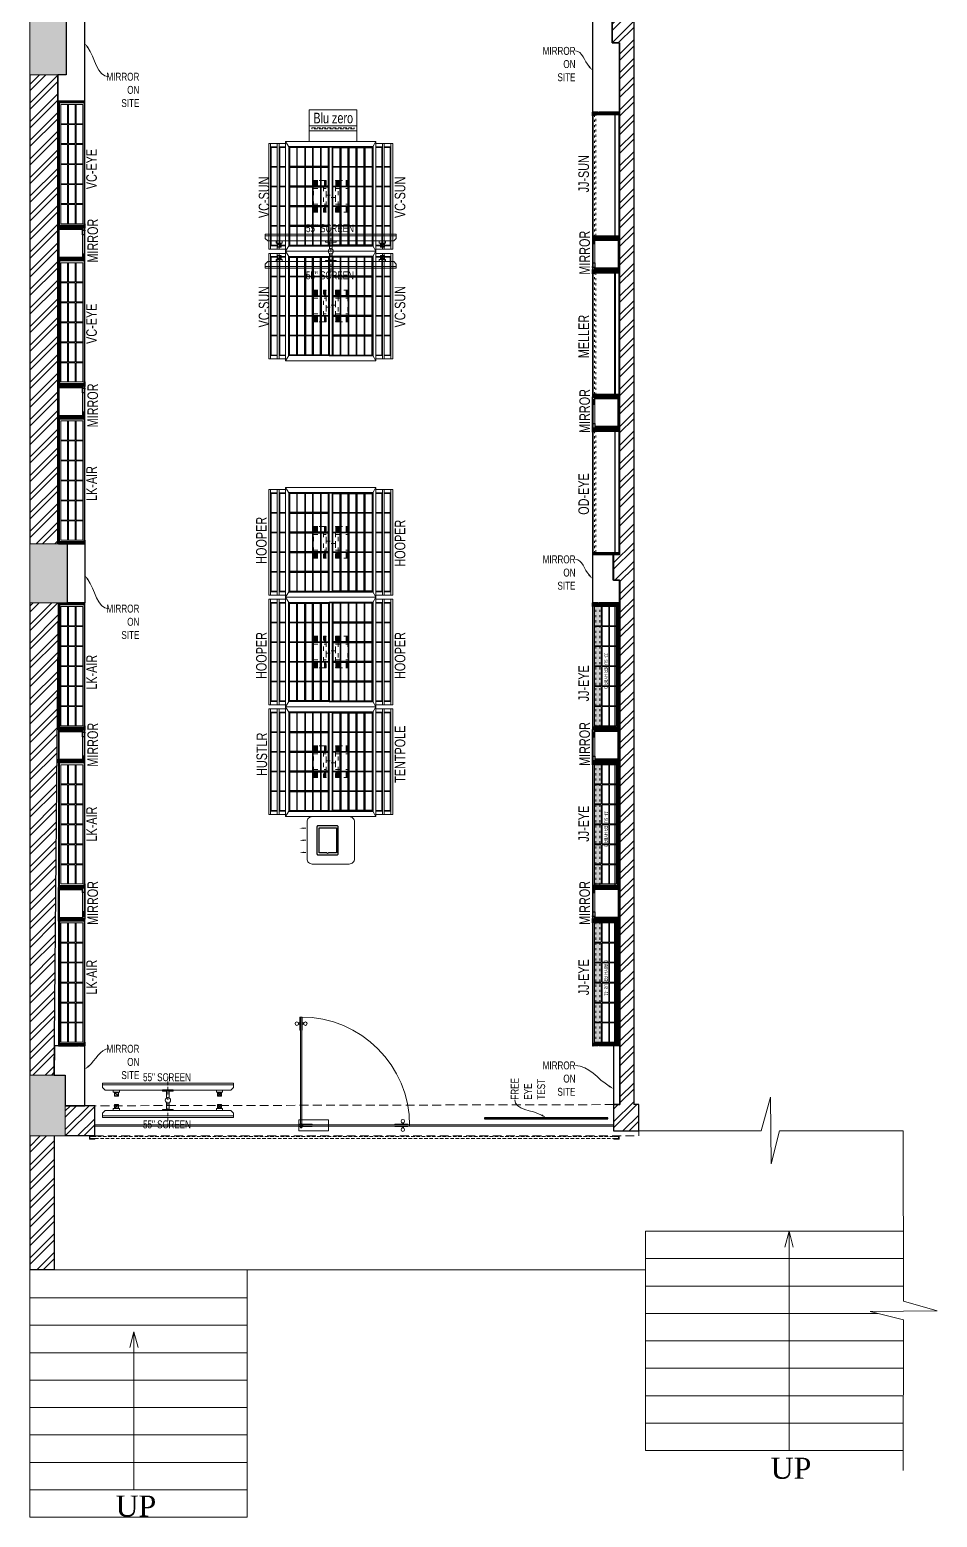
# Model space of a CAD drawing. Header units: feet. Extents: x 2845063 to 2853661, y -5473857 to -5445633.
# Drawn here: x 2845063 to 2853661, y -5473857 to -5459754 of the extents above; entities that cross this region are included whole.
import ezdxf
from ezdxf import colors
from ezdxf.entities.mleader import LeaderData, LeaderLine
from ezdxf.math import Vec2, Vec3

# ---------------------------------------------------------------- set-up
doc = ezdxf.new("R2010")
doc.units = ezdxf.units.FT
doc.header["$LTSCALE"] = 33
doc.header["$MEASUREMENT"] = 0
for name, pattern in [('ACAD_ISO03W100', [30, 12, -18]), ('D10_DASHED', [0.75, 0.5, -0.25]), ('DASHDOT2', [0.5, 0.25, -0.125, 0, -0.125]), ('HIDDEN', [9.525, 6.35, -3.175]), ('HIDDENX2', [0.75, 0.5, -0.25])]:
    doc.linetypes.add(name, pattern=pattern)
for name, color, linetype, lineweight in [('A-COL', 243, 'Continuous', 9), ('A-Glazing', 4, 'Continuous', 20), ('A-shutter', 8, 'Continuous', 18), ('A-STAIR', 6, 'Continuous', 5), ('beam', 90, 'Continuous', 9), ('column hatch', 5, 'Continuous', 0), ('Glazing', 141, 'Continuous', 15), ('LENS-DIM', 252, 'Continuous', 5), ('LENS-FURNITURE', 13, 'Continuous', 9), ('LENS-PARTITION', 21, 'Continuous', 25), ('LENS-TEXT', 31, 'Continuous', 5), ('LENS_TEXT', 31, 'Continuous', 5), ('LK-EQPMT', 3, 'Continuous', 18), ('LK-FF&E FLOOR', 1, 'Continuous', 9), ('LK-FF&E WALL', 1, 'Continuous', 9), ('LK-IT', 3, 'Continuous', 18), ('LN-ELEVATION-1', 81, 'Continuous', 25), ('LN-ELEVATION-2', 103, 'Continuous', 20), ('LN-ELEVATION-3', 125, 'Continuous', 18), ('LN-ELEVATION-4', 145, 'Continuous', 13), ('LN-ELEVATION-5', 167, 'Continuous', 5), ('LN-HATCH', 251, 'Continuous', 0), ('PLANO-TXT', 252, 'Continuous', 5), ('rolling shutter', 1, 'Continuous', 5)]:
    doc.layers.add(name, color=color, linetype=linetype, lineweight=lineweight)
doc.layers.add('A-WALL', color=1, linetype='Continuous')
doc.styles.add('LK TXT', font='GILC____.TTF', dxfattribs={"height": 100})
doc.styles.get("Standard").update_dxf_attribs({"font": 'GILC____.TTF'})
doc.dimstyles.new('1_50', dxfattribs={"dimscale": 0, "dimtxt": 150, "dimasz": 63, "dimexe": 63, "dimexo": 63, "dimgap": 63, "dimtad": 0, "dimdec": 0, "dimtxsty": 'Standard', "dimblk": 'ARCHTICK', "dimcen": 2.5, "dimdle": 63, "dimclrd": 9, "dimclre": 9, "dimclrt": 256, "dimadec": 0, "dimazin": 0, "dimtfac": 1, "dimtdec": 0, "dimtmove": 1, "dimatfit": 3, "dimldrblk": 'OPEN30', "dimfxl": 1, "dimlwd": 13, "dimlwe": 13, "dimarcsym": 0})
pattern_1 = [(45, (7858054.0837, 3504049.203), (-4.4901280605, 4.4901280605), [])]

# ---------------------------------------------------------------- blocks, each defined once
blk = doc.blocks.new('BLUE ZERO')
at = {"layer": 'LENS-FURNITURE', "ltscale": 0.5}
for points in [[(86207, 120883), (86207, 120433), (85907, 120433), (85907, 120883)], [(86107, 120883), (86107, 120433), (86057, 120433), (86057, 120883)]]:
    blk.add_lwpolyline(points, close=True, dxfattribs=at)
at = {"layer": 'LENS-FURNITURE', "linetype": 'D10_DASHED', "ltscale": 2}
blk.add_lwpolyline([(86086, 120858), (86086, 120458), (86078, 120458), (86078, 120858)], close=True, dxfattribs=at)
blk = doc.blocks.new('VC HD 1200')
at = {"layer": 'LN-HATCH', "ltscale": 0.5}
h = blk.add_hatch(dxfattribs=at)
h.set_pattern_fill('ANSI31', color=256, scale=2)
h.set_pattern_definition([(45, (3760859.753, 1795248.936), (-4.490128061, 4.490128061), [])])
h.paths.add_polyline_path([(-1200, 250), (-1200, 60), (-1194, 60), (-1194, 50), (-1200, 50), (-1200, 6), (-1182, 6), (-1182, 250)])
h = blk.add_hatch(dxfattribs=at)
h.set_pattern_fill('ANSI31', color=256, scale=2)
h.set_pattern_definition(pattern_1)
h.paths.add_polyline_path([(0, 250), (0, 60), (-6, 60), (-6, 50), (0, 50), (0, 6), (-18, 6), (-18, 250)])
h = blk.add_hatch(dxfattribs=at)
h.set_pattern_fill('ANSI31', color=256, scale=2)
h.set_pattern_definition([(45, (7858047.0837, 3504049.203), (-4.4901280605, 4.4901280605), [])])
h.paths.add_polyline_path([(-1165, 6), (-1165, 0), (-1200, 0), (-1200, 6)])
h = blk.add_hatch(dxfattribs=at)
h.set_pattern_fill('ANSI31', color=256, scale=2)
h.set_pattern_definition(pattern_1)
h.paths.add_polyline_path([(-28, 6), (-28, 0), (0, 0), (0, 6)])
at = {"layer": 'LN-ELEVATION-1', "ltscale": 0.5}
for points in [[(-1200, 250), (-1200, 60), (-1194, 60), (-1194, 50), (-1200, 50), (-1200, 6), (-1182, 6), (-1182, 250)], [(-18, 238), (-1182, 238), (-1182, 244), (-18, 244)], [(0, 250), (0, 60), (-6, 60), (-6, 50), (0, 50), (0, 6), (-18, 6), (-18, 250)], [(-1165, 6), (-1165, 0), (-1200, 0), (-1200, 6)], [(-35, 6), (-35, 0), (0, 0), (0, 6)]]:
    blk.add_lwpolyline(points, close=True, dxfattribs=at)
at = {"layer": 'LN-ELEVATION-3', "ltscale": 0.5}
for p, q in [((-1182, 250), (-18, 250)), ((-1165, 6), (-35, 6)), ((-35, 0), (-1165, 0))]:
    blk.add_line(p, q, dxfattribs=at)
for points in [[(-1165, 226), (-35, 226), (-35, 18), (-1165, 18)], [(-1165, 226), (-983, 226), (-983, 162), (-1165, 162)], [(-1165, 90), (-983, 90), (-983, 154), (-1165, 154)], [(-975, 226), (-794, 226), (-794, 162), (-975, 162)], [(-975, 154), (-794, 154), (-794, 90), (-975, 90)], [(-786, 226), (-604, 226), (-604, 162), (-786, 162)], [(-786, 154), (-604, 154), (-604, 90), (-786, 90)], [(-596, 226), (-414, 226), (-414, 162), (-596, 162)], [(-596, 154), (-414, 154), (-414, 90), (-596, 90)], [(-406, 226), (-225, 226), (-225, 162), (-406, 162)], [(-406, 154), (-225, 154), (-225, 90), (-406, 90)], [(-217, 226), (-35, 226), (-35, 162), (-217, 162)], [(-217, 154), (-35, 154), (-35, 90), (-217, 90)], [(-1165, 82), (-983, 82), (-983, 18), (-1165, 18)], [(-975, 82), (-794, 82), (-794, 18), (-975, 18)], [(-786, 82), (-604, 82), (-604, 18), (-786, 18)], [(-596, 82), (-414, 82), (-414, 18), (-596, 18)], [(-406, 82), (-225, 82), (-225, 18), (-406, 18)], [(-217, 82), (-35, 82), (-35, 18), (-217, 18)]]:
    blk.add_lwpolyline(points, close=True, dxfattribs=at)
blk = doc.blocks.new('MIRROR')
at = {"layer": 'LN-HATCH', "ltscale": 0.5}
h = blk.add_hatch(dxfattribs=at)
h.set_pattern_fill('ANSI31', color=256, scale=2)
h.set_pattern_definition([(45, (4060433.7416, 1708720.787), (-4.4901280605, 4.4901280605), [])])
h.paths.add_polyline_path([(213, 101), (231, 101), (231, -128), (213, -128)])
h.paths.add_polyline_path([(231, 95), (495, 95), (495, 101), (231, 101)])
h.paths.add_polyline_path([(513, 101), (495, 101), (495, -128), (513, -128)])
at = {"layer": 'Defpoints'}
blk.add_lwpolyline([(513, 101), (213, 101), (213, -149), (513, -149)], close=True, dxfattribs=at)
at = {"layer": 'LN-ELEVATION-1'}
for points in [[(213, 101), (231, 101), (231, -128), (213, -128)], [(231, 95), (495, 95), (495, 101), (231, 101)], [(513, 101), (495, 101), (495, -128), (513, -128)], [(260, -142), (260, -128), (215, -128), (215, -149), (224, -149), (224, -147), (216, -147), (216, -142)], [(443, -142), (443, -128), (488, -128), (488, -149), (479, -149), (479, -147), (486, -147), (486, -142)], [(505, -149), (505, -147), (509, -147), (509, -129), (488, -129), (488, -128), (511, -128), (511, -149)]]:
    blk.add_lwpolyline(points, close=True, dxfattribs=at)
at = {"layer": 'LN-ELEVATION-2'}
blk.add_lwpolyline([(260, -142), (443, -142), (443, -128), (260, -128)], close=True, dxfattribs=at)
at = {"layer": 'LN-ELEVATION-2', "color": 4, "lineweight": 0}
blk.add_lwpolyline([(216, -142), (486, -142), (486, -147), (216, -147)], close=True, dxfattribs=at)
at = {"layer": 'LN-ELEVATION-4', "ltscale": 0.5}
blk.add_line((479, -149), (224, -149), dxfattribs=at)
blk = doc.blocks.new('JJ SH 1200')
at = {"layer": 'LN-HATCH', "ltscale": 0.5}
h = blk.add_hatch(dxfattribs=at)
h.set_pattern_fill('ANSI31', color=256, scale=2)
h.set_pattern_definition([(45, (4097187.331, 1708800.267), (-4.4901280605, 4.4901280605), [])])
h.paths.add_polyline_path([(792, 220), (792, 30), (786, 30), (786, 20), (792, 20), (792, -24), (767, -24), (767, 220)])
h.paths.add_polyline_path([(-383, 180), (767, 180), (767, 186), (-383, 186)])
h.paths.add_polyline_path([(757, -24), (757, -30), (792, -30), (792, -24)])
h.paths.add_polyline_path([(-408, 220), (-408, 30), (-402, 30), (-402, 20), (-408, 20), (-408, -24), (-383, -24), (-383, 220)])
h.paths.add_polyline_path([(-373, -24), (-373, -30), (-408, -30), (-408, -24)])
at = {"layer": 'LN-ELEVATION-1', "ltscale": 0.5}
for points in [[(-408, 220), (-408, 30), (-402, 30), (-402, 20), (-408, 20), (-408, -24), (-383, -24), (-383, 220)], [(-383, 180), (767, 180), (767, 186), (-383, 186)], [(792, 220), (792, 30), (786, 30), (786, 20), (792, 20), (792, -24), (767, -24), (767, 220)], [(-373, -24), (-373, -30), (-408, -30), (-408, -24)], [(757, -24), (757, -30), (792, -30), (792, -24)]]:
    blk.add_lwpolyline(points, close=True, dxfattribs=at)
at = {"layer": 'LN-ELEVATION-3', "ltscale": 0.5}
for p, q in [((767, 220), (-383, 220)), ((757, -24), (-373, -24)), ((-373, -30), (757, -30))]:
    blk.add_line(p, q, dxfattribs=at)
at = {"layer": 'LN-ELEVATION-4', "linetype": 'ACAD_ISO03W100', "ltscale": 0.05}
blk.add_lwpolyline([(767, 0), (-383, 0), (-383, -12), (767, -12)], close=True, dxfattribs=at)
blk = doc.blocks.new('JJ SHD 1200')
at = {"layer": 'LN-ELEVATION-5'}
h = blk.add_hatch(color=177, dxfattribs=at)
h.dxf.hatch_style = 1
h.paths.add_polyline_path([(1182, 68), (32, 68), (32, 18), (1182, 18)])
at = {"layer": 'LN-HATCH', "ltscale": 0.5}
h = blk.add_hatch(dxfattribs=at)
h.set_pattern_fill('ANSI31', color=256, scale=2)
h.set_pattern_definition([(45, (4097602.2716, 1708830.267), (-4.4901280605, 4.4901280605), [])])
h.paths.add_polyline_path([(1207, 250), (1207, 60), (1201, 60), (1201, 50), (1207, 50), (1207, 6), (1182, 6), (1182, 250)])
h.paths.add_polyline_path([(32, 210), (1182, 210), (1182, 216), (32, 216)])
h.paths.add_polyline_path([(1172, 6), (1172, 0), (1207, 0), (1207, 6)])
h.paths.add_polyline_path([(7, 250), (7, 60), (13, 60), (13, 50), (7, 50), (7, 6), (32, 6), (32, 250)])
h.paths.add_polyline_path([(42, 6), (42, 0), (7, 0), (7, 6)])
at = {"layer": 'LN-ELEVATION-1', "ltscale": 0.5}
for points in [[(7, 250), (7, 60), (13, 60), (13, 50), (7, 50), (7, 6), (25, 6), (25, 250)], [(7, 250), (7, 60), (13, 60), (13, 50), (7, 50), (7, 6), (32, 6), (32, 250)], [(25, 238), (1189, 238), (1189, 244), (25, 244)], [(32, 210), (1182, 210), (1182, 216), (32, 216)], [(1207, 250), (1207, 60), (1201, 60), (1201, 50), (1207, 50), (1207, 6), (1182, 6), (1182, 250)], [(1207, 250), (1207, 60), (1201, 60), (1201, 50), (1207, 50), (1207, 6), (1189, 6), (1189, 250)], [(42, 6), (42, 0), (7, 0), (7, 6)], [(42, 6), (42, 0), (7, 0), (7, 6)], [(1172, 6), (1172, 0), (1207, 0), (1207, 6)], [(1172, 6), (1172, 0), (1207, 0), (1207, 6)]]:
    blk.add_lwpolyline(points, close=True, dxfattribs=at)
at = {"layer": 'LN-ELEVATION-3', "ltscale": 0.5}
for p, q in [((1189, 250), (25, 250)), ((1182, 250), (32, 250)), ((1172, 6), (42, 6)), ((1172, 6), (42, 6)), ((42, 0), (1172, 0)), ((42, 0), (1172, 0))]:
    blk.add_line(p, q, dxfattribs=at)
for points in [[(1172, 226), (42, 226), (42, 18), (1172, 18)], [(224, 226), (42, 226), (42, 162), (224, 162)], [(224, 154), (42, 154), (42, 90), (224, 90)], [(413, 226), (232, 226), (232, 162), (413, 162)], [(413, 154), (232, 154), (232, 90), (413, 90)], [(603, 226), (421, 226), (421, 162), (603, 162)], [(603, 154), (421, 154), (421, 90), (603, 90)], [(793, 226), (611, 226), (611, 162), (793, 162)], [(793, 154), (611, 154), (611, 90), (793, 90)], [(982, 226), (801, 226), (801, 162), (982, 162)], [(982, 154), (801, 154), (801, 90), (982, 90)], [(1172, 226), (990, 226), (990, 162), (1172, 162)], [(1172, 90), (990, 90), (990, 154), (1172, 154)], [(224, 82), (42, 82), (42, 18), (224, 18)], [(413, 82), (232, 82), (232, 18), (413, 18)], [(603, 82), (421, 82), (421, 18), (603, 18)], [(793, 82), (611, 82), (611, 18), (793, 18)], [(982, 82), (801, 82), (801, 18), (982, 18)], [(1172, 82), (990, 82), (990, 18), (1172, 18)]]:
    blk.add_lwpolyline(points, close=True, dxfattribs=at)
at = {"layer": 'LN-ELEVATION-4', "linetype": 'ACAD_ISO03W100', "ltscale": 0.05}
for points in [[(1182, 68), (32, 68), (32, 18), (1182, 18)], [(1182, 30), (32, 30), (32, 18), (1182, 18)]]:
    blk.add_lwpolyline(points, close=True, dxfattribs=at)
at = {"layer": 'LK-FF&E WALL', "ltscale": 0.5, "insert": (482, 142), "char_height": 30, "attachment_point": 1}
blk.add_mtext_dynamic_manual_height_columns('\\pt120;JJ- SUPER HYBRID', width=526.83, gutter_width=500, heights=[0], dxfattribs=at)
blk = doc.blocks.new('_ArchTick')
at = {"const_width": 0.15}
blk.add_lwpolyline([(-0.5, -0.5), (0.5, 0.5)], dxfattribs=at)
blk = doc.blocks.new('*U44')
at = {"layer": 'A-shutter', "color": 5, "ltscale": 10}
for points in [[(41038450, -1561539), (41038450, -1561544), (41038405, -1561544), (41038405, -1561564), (41038450, -1561564), (41038450, -1561569), (41038400, -1561569), (41038400, -1561539)], [(41043368, -1561539), (41043368, -1561544), (41043413, -1561544), (41043413, -1561564), (41043368, -1561564), (41043368, -1561569), (41043418, -1561569), (41043418, -1561539)]]:
    blk.add_lwpolyline(points, close=True, dxfattribs=at)
at = {"layer": 'A-shutter', "color": 5, "linetype": 'HIDDENX2', "ltscale": 2}
blk.add_lwpolyline([(41038405, -1561544), (41038405, -1561564), (41043413, -1561564), (41043413, -1561544)], close=True, dxfattribs=at)
blk = doc.blocks.new('Entrance Door')
at = {"layer": 'Glazing', "ltscale": 111}
blk.add_hatch(color=256, dxfattribs=at).paths.add_polyline_path([(18, -35), (18, -1235), (30, -1235), (30, -35)])
at = {"layer": 'Glazing'}
for p, q in [((30, -54), (18, -66)), ((1118, -31), (1118, -54)), ((1118, -89), (1118, -66)), ((1133, -31), (1133, -54)), ((1133, -89), (1133, -66))]:
    blk.add_line(p, q, dxfattribs=at)
at = {"layer": 'Glazing', "ltscale": 44}
for p, q in [((-5, -1156), (18, -1156)), ((-5, -1171), (18, -1171)), ((53, -1156), (30, -1156)), ((53, -1171), (30, -1171))]:
    blk.add_line(p, q, dxfattribs=at)
at = {"layer": 'Glazing'}
for points in [[(320, -120), (0, -120), (0, 0), (320, 0)], [(0, -54), (142, -54), (142, -47), (0, -47)], [(0, -66), (142, -66), (142, -74), (0, -74)], [(1181, -54), (1038, -54), (1038, -47), (1181, -47)], [(1181, -66), (1038, -66), (1038, -74), (1181, -74)]]:
    blk.add_lwpolyline(points, close=True, dxfattribs=at)
at = {"layer": 'Glazing', "ltscale": 222}
blk.add_lwpolyline([(-2, -66), (1199, -66), (1199, -54), (-2, -54)], close=True, dxfattribs=at)
at = {"layer": 'Glazing', "ltscale": 111}
blk.add_lwpolyline([(18, -35), (18, -1235), (30, -1235), (30, -35)], close=True, dxfattribs=at)
at = {"layer": 'Glazing', "ltscale": 44}
for points in [[(18, -1093), (18, -1235), (10, -1235), (10, -1093)], [(30, -1093), (30, -1235), (37, -1235), (37, -1093)]]:
    blk.add_lwpolyline(points, close=True, dxfattribs=at)
at = {"layer": 'Glazing'}
for centre, radius in [((1125, -14), 19), ((24, -59), 19.8), ((1125, -107), 19)]:
    blk.add_circle(centre, radius, dxfattribs=at)
at = {"layer": 'Glazing', "ltscale": 44}
for centre in [(-22, -1164), (70, -1164)]:
    blk.add_circle(centre, 19, dxfattribs=at)
at = {"layer": 'Glazing', "ltscale": 222}
blk.add_arc((24, -60), 1175, 270, 359.9996, dxfattribs=at)
blk = doc.blocks.new('GREETR 450x450')
at = {"layer": 'LN-ELEVATION-1', "linetype": 'ByBlock', "lineweight": -2}
for p, q in [((481, 340), (461, 340)), ((481, 225), (461, 225)), ((481, 110), (461, 110))]:
    blk.add_line(p, q, dxfattribs=at)
at = {"layer": 'LN-ELEVATION-1'}
for points in [[(356, 98), (356, 352, 0.414214), (346, 362), (164, 362, 0.414214), (154, 352), (154, 98, 0.414214), (164, 88), (346, 88, 0.414214)], [(264, 343), (336, 343), (336, 108), (172, 108), (172, 343), (245, 343, 0.327538), (247, 344, -0.733799), (262, 344, 0.327538)]]:
    blk.add_lwpolyline(points, format="xyb", close=True, dxfattribs=at)
at = {"layer": 'LN-ELEVATION-1', "linetype": 'ByBlock', "lineweight": -2}
for points in [[(481, 346), (481, 333), (521, 340)], [(481, 232), (481, 218), (521, 225)], [(481, 117), (481, 104), (521, 110)]]:
    blk.add_solid(points, dxfattribs=at)
at = {"layer": 'LN-ELEVATION-2'}
blk.add_lwpolyline([(50, 0), (400, 0, 0.414214), (450, 50), (450, 400, 0.414214), (400, 450), (50, 450, 0.414214), (0, 400), (0, 50, 0.414214)], format="xyb", close=True, dxfattribs=at)
blk = doc.blocks.new('ffgd')
at = {"layer": 'LN-ELEVATION-4', "linetype": 'ACAD_ISO03W100', "ltscale": 0.1}
blk.add_lwpolyline([(0, 47), (0, -41), (-20, -41), (-20, 47)], close=True, dxfattribs=at)
at = {"layer": 'LN-ELEVATION-5', "linetype": 'ACAD_ISO03W100', "ltscale": 0.1}
for p, q in [((-160, 166), (-160, 47)), ((-160, 166), (-160, 47)), ((-159, 166), (-159, 47)), ((-159, 166), (-159, 47)), ((-158, 166), (-158, 47)), ((-158, 166), (-158, 47)), ((-157, 166), (-157, 47)), ((-156, 166), (-156, 47)), ((-154, 166), (-154, 47)), ((-151, 166), (-151, 47)), ((-146, 166), (-146, 47)), ((-141, 166), (-141, 47)), ((-135, 166), (-135, 47)), ((-128, 166), (-128, 47)), ((-120, 166), (-120, 47)), ((-111, 166), (-111, 47)), ((-102, 166), (-102, 47)), ((-85, 166), (-85, 47)), ((65, 166), (65, 47)), ((82, 166), (82, 47)), ((91, 166), (91, 47)), ((100, 166), (100, 47)), ((108, 166), (108, 47)), ((115, 166), (115, 47)), ((121, 166), (121, 47)), ((126, 166), (126, 47)), ((131, 166), (131, 47)), ((134, 166), (134, 47)), ((136, 166), (136, 47)), ((137, 166), (137, 47)), ((138, 166), (138, 47)), ((138, 166), (138, 47)), ((139, 166), (139, 47)), ((139, 166), (139, 47)), ((140, 166), (140, 47)), ((140, 166), (140, 47)), ((-160, -41), (-160, -160)), ((-160, -41), (-160, -160)), ((-159, -41), (-159, -160)), ((-159, -41), (-159, -160)), ((-158, -41), (-158, -160)), ((-158, -41), (-158, -160)), ((-157, -41), (-157, -160)), ((-156, -41), (-156, -160)), ((-154, -41), (-154, -160)), ((-151, -41), (-151, -160)), ((-146, -41), (-146, -160)), ((-141, -41), (-141, -160)), ((-135, -41), (-135, -160)), ((-128, -41), (-128, -160)), ((-120, -41), (-120, -160)), ((-111, -41), (-111, -160)), ((-102, -41), (-102, -160)), ((-85, -41), (-85, -160)), ((65, -41), (65, -160)), ((82, -41), (82, -160)), ((91, -41), (91, -160)), ((100, -41), (100, -160)), ((108, -41), (108, -160)), ((115, -41), (115, -160)), ((121, -41), (121, -160)), ((126, -41), (126, -160)), ((131, -41), (131, -160)), ((134, -41), (134, -160)), ((136, -41), (136, -160)), ((137, -41), (137, -160)), ((138, -41), (138, -160)), ((138, -41), (138, -160)), ((139, -41), (139, -160)), ((139, -41), (139, -160)), ((140, -41), (140, -160)), ((140, -41), (140, -160))]:
    blk.add_line(p, q, dxfattribs=at)
for points in [[(140, 73), (140, 166), (-160, 166), (-160, 73)], [(140, -67), (140, -160), (-160, -160), (-160, -67)]]:
    blk.add_lwpolyline(points, dxfattribs=at)
for points in [[(140, 73), (140, 47), (-160, 47), (-160, 73)], [(140, -41), (140, -67), (-160, -67), (-160, -41)]]:
    blk.add_lwpolyline(points, close=True, dxfattribs=at)
blk = doc.blocks.new('EURO 1040 x 1175')
at = {"layer": 'LN-ELEVATION-1'}
for points in [[(-470, -327), (470, -327), (470, 468), (-470, 468)], [(-470, 85), (470, 85), (470, 468), (-470, 468)], [(-283, 85), (-277, 85), (-277, 468), (-283, 468)], [(-96, 85), (-90, 85), (-90, 468), (-96, 468)], [(90, 85), (96, 85), (96, 468), (90, 468)], [(277, 85), (283, 85), (283, 468), (277, 468)], [(-470, 387), (-283, 387), (-283, 393), (-470, 393)], [(-470, 311), (-283, 311), (-283, 317), (-470, 317)], [(-277, 387), (-96, 387), (-96, 393), (-277, 393)], [(-277, 311), (-96, 311), (-96, 317), (-277, 317)], [(-90, 387), (90, 387), (90, 393), (-90, 393)], [(-90, 311), (90, 311), (90, 317), (-90, 317)], [(96, 387), (277, 387), (277, 393), (96, 393)], [(96, 311), (277, 311), (277, 317), (96, 317)], [(283, 387), (470, 387), (470, 393), (283, 393)], [(283, 311), (470, 311), (470, 317), (283, 317)], [(-470, 236), (-283, 236), (-283, 242), (-470, 242)], [(-470, 160), (-283, 160), (-283, 166), (-470, 166)], [(-277, 236), (-96, 236), (-96, 242), (-277, 242)], [(-277, 160), (-96, 160), (-96, 166), (-277, 166)], [(-90, 236), (90, 236), (90, 242), (-90, 242)], [(-90, 160), (90, 160), (90, 166), (-90, 166)], [(96, 236), (277, 236), (277, 242), (96, 242)], [(96, 160), (277, 160), (277, 166), (96, 166)], [(283, 236), (470, 236), (470, 242), (283, 242)], [(283, 160), (470, 160), (470, 166), (283, 166)], [(-470, 85), (470, 85), (470, 55), (-470, 55)], [(-470, 55), (470, 55), (470, -327), (-470, -327)], [(-283, 55), (-277, 55), (-277, -327), (-283, -327)], [(-96, 55), (-90, 55), (-90, -327), (-96, -327)], [(90, 55), (96, 55), (96, -327), (90, -327)], [(277, 55), (283, 55), (283, -327), (277, -327)], [(-470, -20), (-283, -20), (-283, -26), (-470, -26)], [(-470, -96), (-283, -96), (-283, -102), (-470, -102)], [(-277, -20), (-96, -20), (-96, -26), (-277, -26)], [(-277, -96), (-96, -96), (-96, -102), (-277, -102)], [(-90, -20), (90, -20), (90, -26), (-90, -26)], [(-90, -96), (90, -96), (90, -102), (-90, -102)], [(96, -20), (277, -20), (277, -26), (96, -26)], [(96, -96), (277, -96), (277, -102), (96, -102)], [(283, -20), (470, -20), (470, -26), (283, -26)], [(283, -96), (470, -96), (470, -102), (283, -102)], [(-470, -171), (-283, -171), (-283, -177), (-470, -177)], [(-470, -246), (-283, -246), (-283, -252), (-470, -252)], [(-277, -171), (-96, -171), (-96, -177), (-277, -177)], [(-277, -246), (-96, -246), (-96, -252), (-277, -252)], [(-90, -171), (90, -171), (90, -177), (-90, -177)], [(-90, -246), (90, -246), (90, -252), (-90, -252)], [(96, -171), (277, -171), (277, -177), (96, -177)], [(96, -246), (277, -246), (277, -252), (96, -252)], [(283, -171), (470, -171), (470, -177), (283, -177)], [(283, -246), (470, -246), (470, -252), (283, -252)]]:
    blk.add_lwpolyline(points, close=True, dxfattribs=at)
for points in [[(-283, 462), (-464, 462), (-464, 317)], [(-96, 462), (-277, 462)], [(90, 462), (-90, 462)], [(277, 462), (96, 462)], [(464, 317), (464, 462), (283, 462)], [(-464, 311), (-464, 242)], [(464, 242), (464, 311)], [(-464, 236), (-464, 166)], [(-464, 160), (-464, 91), (-283, 91)], [(283, 91), (464, 91), (464, 160)], [(464, 166), (464, 236)], [(-464, -20), (-464, 49), (-283, 49)], [(-277, 91), (-96, 91)], [(-277, 49), (-96, 49)], [(-90, 91), (90, 91)], [(-90, 49), (90, 49)], [(96, 91), (277, 91)], [(96, 49), (277, 49)], [(283, 49), (464, 49), (464, -20)], [(-464, -96), (-464, -26)], [(-464, -171), (-464, -102)], [(464, -26), (464, -96)], [(464, -102), (464, -171)], [(-283, -321), (-464, -321), (-464, -177)], [(464, -177), (464, -321), (283, -321)], [(-96, -321), (-277, -321)], [(90, -321), (-90, -321)], [(277, -321), (96, -321)]]:
    blk.add_lwpolyline(points, dxfattribs=at)
at = {"layer": 'LN-ELEVATION-2'}
blk.add_lwpolyline([(-520, -357), (520, -357), (520, 498), (-520, 498)], close=True, dxfattribs=at)
for points in [[(-470, 468), (-520, 498)], [(470, 468), (520, 498)], [(-470, -327), (-520, -357)], [(470, -327), (520, -357)]]:
    blk.add_lwpolyline(points, dxfattribs=at)
at = {"layer": 'LN-ELEVATION-3'}
for points in [[(-500, 560), (500, 560), (500, 578), (-500, 578)], [(-500, 498), (-470, 498), (-470, 560), (-500, 560)], [(470, 498), (500, 498), (500, 560), (470, 560)], [(-500, -357), (-470, -357), (-470, -419), (-500, -419)], [(-500, -419), (500, -419), (500, -437), (-500, -437)], [(470, -357), (500, -357), (500, -419), (470, -419)]]:
    blk.add_lwpolyline(points, close=True, dxfattribs=at)
at = {"layer": 'LN-ELEVATION-4'}
for points in [[(-500, 640), (500, 640), (500, 658), (-500, 658)], [(-500, 578), (-470, 578), (-470, 640), (-500, 640)], [(470, 578), (500, 578), (500, 640), (470, 640)], [(-470, 498), (-464, 498), (-464, 560), (-470, 560)], [(-464, 554), (-283, 554), (-283, 560), (-464, 560)], [(-283, 498), (-277, 498), (-277, 560), (-283, 560)], [(-277, 554), (-96, 554), (-96, 560), (-277, 560)], [(-96, 498), (-90, 498), (-90, 560), (-96, 560)], [(-90, 554), (90, 554), (90, 560), (-90, 560)], [(90, 498), (96, 498), (96, 560), (90, 560)], [(96, 554), (277, 554), (277, 560), (96, 560)], [(277, 498), (283, 498), (283, 560), (277, 560)], [(283, 554), (464, 554), (464, 560), (283, 560)], [(464, 498), (470, 498), (470, 560), (464, 560)], [(-470, -357), (-464, -357), (-464, -419), (-470, -419)], [(-464, -413), (-283, -413), (-283, -419), (-464, -419)], [(-283, -357), (-277, -357), (-277, -419), (-283, -419)], [(-277, -413), (-96, -413), (-96, -419), (-277, -419)], [(-96, -357), (-90, -357), (-90, -419), (-96, -419)], [(-90, -413), (90, -413), (90, -419), (-90, -419)], [(90, -357), (96, -357), (96, -419), (90, -419)], [(96, -413), (277, -413), (277, -419), (96, -419)], [(277, -357), (283, -357), (283, -419), (277, -419)], [(283, -413), (464, -413), (464, -419), (283, -419)], [(464, -357), (470, -357), (470, -419), (464, -419)], [(-500, -437), (-470, -437), (-470, -499), (-500, -499)], [(-500, -499), (500, -499), (500, -517), (-500, -517)], [(470, -437), (500, -437), (500, -499), (470, -499)]]:
    blk.add_lwpolyline(points, close=True, dxfattribs=at)
at = {"layer": 'LN-ELEVATION-5'}
for points in [[(-470, 578), (-464, 578), (-464, 640), (-470, 640)], [(-464, 634), (-283, 634), (-283, 640), (-464, 640)], [(-283, 578), (-277, 578), (-277, 640), (-283, 640)], [(-277, 634), (-96, 634), (-96, 640), (-277, 640)], [(-96, 578), (-90, 578), (-90, 640), (-96, 640)], [(-90, 634), (90, 634), (90, 640), (-90, 640)], [(90, 578), (96, 578), (96, 640), (90, 640)], [(96, 634), (277, 634), (277, 640), (96, 640)], [(277, 578), (283, 578), (283, 640), (277, 640)], [(283, 634), (464, 634), (464, 640), (283, 640)], [(464, 578), (470, 578), (470, 640), (464, 640)], [(-470, -437), (-464, -437), (-464, -499), (-470, -499)], [(-464, -493), (-283, -493), (-283, -499), (-464, -499)], [(-283, -437), (-277, -437), (-277, -499), (-283, -499)], [(-277, -493), (-96, -493), (-96, -499), (-277, -499)], [(-96, -437), (-90, -437), (-90, -499), (-96, -499)], [(-90, -493), (90, -493), (90, -499), (-90, -499)], [(90, -437), (96, -437), (96, -499), (90, -499)], [(96, -493), (277, -493), (277, -499), (96, -499)], [(277, -437), (283, -437), (283, -499), (277, -499)], [(283, -493), (464, -493), (464, -499), (283, -499)], [(464, -437), (470, -437), (470, -499), (464, -499)]]:
    blk.add_lwpolyline(points, close=True, dxfattribs=at)
at = {"layer": 'LENS-DIM'}
blk.add_blockref('ffgd', (10, 67), dxfattribs=at)
blk = doc.blocks.new('55INCH')
at = {"layer": 'LK-EQPMT', "ltscale": 12}
for p, q in [((2111559, 1135690), (2111583, 1135690)), ((2111583, 1135690), (2111608, 1135666)), ((2111608, 1134474), (2111608, 1135666)), ((2111608, 1135588), (2111627, 1135588)), ((2111627, 1135588), (2111627, 1135529)), ((2111627, 1135529), (2111608, 1135529)), ((2111627, 1134611), (2111608, 1134611)), ((2111627, 1134611), (2111627, 1134552)), ((2111559, 1134449), (2111583, 1134449)), ((2111583, 1134449), (2111608, 1134474)), ((2111608, 1134552), (2111627, 1134552))]:
    blk.add_line(p, q, dxfattribs=at)
at = {"layer": 'LK-EQPMT'}
for p, q in [((2111662, 1135543), (2111631, 1135574)), ((2111662, 1135574), (2111631, 1135543)), ((2111662, 1134597), (2111631, 1134566))]:
    blk.add_line(p, q, dxfattribs=at)
at = {"layer": 'LK-EQPMT', "ltscale": 12}
blk.add_lwpolyline([(2111543, 1135690), (2111559, 1135690), (2111559, 1134449), (2111543, 1134449)], close=True, dxfattribs=at)
at = {"layer": 'LK-EQPMT'}
for points in [[(2111627, 1135578), (2111627, 1135540), (2111665, 1135540), (2111665, 1135578)], [(2111631, 1135574), (2111631, 1135543), (2111662, 1135543), (2111662, 1135574)], [(2111627, 1134563), (2111627, 1134601), (2111665, 1134601), (2111665, 1134563)], [(2111631, 1134566), (2111631, 1134597), (2111662, 1134597), (2111662, 1134566)]]:
    blk.add_lwpolyline(points, close=True, dxfattribs=at)
blk = doc.blocks.new('A$C5049e784')
at = {"layer": 'column hatch'}
h = blk.add_hatch(color=8, dxfattribs=at)
h.dxf.hatch_style = 1
h.paths.add_polyline_path([(-4745, -5822), (-4850, -5822), (-5081, -5822), (-5081, -6399), (-4745, -6399), (-4745, -6113)])
h.paths.add_polyline_path([(-5080, -785), (-5080, -1345), (-4810, -1345), (-4725, -1345), (-4725, -785), (-4815, -785)])
h.paths.add_polyline_path([(-4815, 3660), (-4735, 3660), (-4735, 4220), (-4840, 4220), (-5080, 4220), (-5080, 3660)])
h.paths.add_polyline_path([(-5081, 8598), (-4840, 8599), (-4760, 8599), (-4760, 9149), (-4835, 9149), (-5081, 9149)])
at = {"layer": 'LN-HATCH'}
h = blk.add_hatch(dxfattribs=at)
h.set_pattern_fill('ANSI32', color=256, scale=333, angle=180)
h.set_pattern_definition([(225, (-7166785.01, 5286079.14), (88.2999593, -88.2999593), []), (225, (-7166843.88, 5286079.14), (88.2999593, -88.2999593), [])])
h.paths.add_polyline_path([(-4840, 8599), (-5080, 8598), (-5080, 4220), (-4840, 4220)])
h.paths.add_polyline_path([(-5080, 3660), (-5080, -785), (-4815, -785), (-4815, 3660)])
h.paths.add_polyline_path([(-5080, -1345), (-5081, -5822), (-4850, -5822), (-4810, -1345)])
h.paths.add_polyline_path([(-5081, -7667), (-4851, -7667), (-4851, -6399), (-5081, -6399)])
h.paths.add_polyline_path([(-4466, -6113), (-4745, -6113), (-4745, -6399), (-4466, -6399)])
h.paths.add_polyline_path([(641, 11254), (516, 11254), (516, 9225), (436, 9225), (436, 8975), (501, 8975), (501, 4214), (436, 4214), (436, 3964), (506, 3964), (506, -891), (451, -891), (451, -1131), (511, -1131), (511, -6102), (451, -6102), (451, -6352), (597, -6352), (691, -6352), (691, -6102), (641, -6102)])
h.paths.add_polyline_path([(-4857, 17980), (-2269, 17980), (-2269, 17860), (-2149, 17860), (-2149, 17980), (506, 17980), (506, 11254), (641, 11254), (641, 18210), (-5081, 18210), (-5081, 9149), (-4835, 9149), (-4835, 16257), (-2372, 16257), (-2372, 16489), (-4857, 16489)])
at = {"layer": 'A-COL'}
for points in [[(-4840, 4220), (-4735, 4220), (-4735, 3660), (-4815, 3660), (-5080, 3660), (-5080, 4220)], [(-5080, -1345), (-4810, -1345), (-4725, -1345), (-4725, -785), (-4815, -785), (-5080, -785)]]:
    blk.add_lwpolyline(points, close=True, dxfattribs=at)
blk.add_lwpolyline([(-5081, -5822), (-4850, -5822), (-4745, -5822), (-4745, -6113), (-4745, -6399), (-5081, -6399), (-5081, -5822)], dxfattribs=at)
at = {"layer": 'A-Glazing'}
blk.add_lwpolyline([(-4466, -6293), (451, -6293), (451, -6305), (-4466, -6305)], close=True, dxfattribs=at)
at = {"layer": 'A-STAIR'}
for p, q in [((3196, -7302), (753, -7302)), ((753, -7302), (753, -9382)), ((3196, -7562), (753, -7562)), ((-5081, -7667), (-5081, -10014)), ((-4851, -7667), (753, -7667)), ((-3021, -7667), (-3021, -10014)), ((3196, -7822), (753, -7822)), ((-5081, -7934), (-3021, -7934)), ((2957, -8082), (753, -8082)), ((-5081, -8194), (-3021, -8194)), ((-5081, -8454), (-3021, -8454)), ((3196, -8342), (753, -8342)), ((3196, -8602), (753, -8602)), ((-5081, -8714), (-3021, -8714)), ((3196, -8862), (753, -8862)), ((-5081, -8974), (-3021, -8974)), ((3196, -9122), (753, -9122)), ((-5081, -9234), (-3021, -9234)), ((3195, -9382), (753, -9382)), ((-5081, -9494), (-3021, -9494)), ((-5081, -9754), (-3021, -9754)), ((-5081, -10014), (-3021, -10014))]:
    blk.add_line(p, q, dxfattribs=at)
blk.add_lwpolyline([(691, -6352), (1848, -6351), (1936, -6030), (1941, -6350), (1943, -6664), (2023, -6351), (3195, -6351), (3196, -7967), (3517, -8056), (3197, -8061), (2883, -8063), (3196, -8143), (3195, -9572)], dxfattribs=at)
at = {"layer": 'A-WALL'}
for p, q in [((641, 11254), (641, -6102)), ((436, 4214), (436, 3964)), ((436, 3964), (506, 3964)), ((506, 3964), (506, -891)), ((-5080, 3660), (-5080, -785)), ((-4815, -785), (-4815, 3660)), ((506, -891), (451, -891)), ((451, -891), (451, -1131)), ((451, -1131), (511, -1131)), ((511, -1131), (511, -6102)), ((-5080, -1345), (-5081, -5822)), ((-4850, -5822), (-4810, -1345)), ((-4466, -6113), (-4745, -6113)), ((-4466, -6399), (-4466, -6113)), ((451, -6102), (451, -6352)), ((511, -6102), (451, -6102)), ((691, -6102), (641, -6102)), ((691, -6352), (691, -6102)), ((-5081, -6399), (-5081, -7667)), ((-4851, -6399), (-4851, -7667)), ((-4466, -6399), (-4745, -6399)), ((451, -6352), (691, -6352)), ((-4851, -7667), (-5081, -7667))]:
    blk.add_line(p, q, dxfattribs=at)
at = {"layer": 'beam', "linetype": 'HIDDEN', "ltscale": 0.4}
blk.add_lwpolyline([(451, -6102), (-4466, -6113), (-4466, -6399), (691, -6399), (691, -6352), (451, -6352)], close=True, dxfattribs=at)
at = {"layer": 'rolling shutter'}
blk.add_blockref('*U44', (-41042916, 1555141), dxfattribs=at)
at = {"layer": 'A-STAIR', "char_height": 200, "attachment_point": 1}
for insert in [(483, -9449), (-5724, -9808)]:
    blk.add_mtext_dynamic_manual_height_columns('{\\fCentury|b0|i0|c0|p18;\\W9.63528;  \\W1;UP}', width=3292.7, gutter_width=25.6, heights=[0], dxfattribs=dict(at, insert=insert))
at = {"layer": 'A-STAIR'}
for points in [[(2113, -7302), (2113, -9382)], [(-4094, -8256), (-4094, -9754)]]:
    blk.add_leader(points, dimstyle='1_50', override={"dimscale": 1, "dimasz": 150, "dimclrd": 256}, dxfattribs=at)

msp = doc.modelspace()

# ---------------------------------------------------------------- linework, layer by layer
msp.add_lwpolyline([(2850540, -5470069), (2849372, -5470069), (2849372, -5470081), (2850540, -5470081)], close=True)
at = {"layer": 'LENS-PARTITION'}
for points in [[(2845584, -5459623), (2845578, -5459623), (2845534, -5459623), (2845409, -5459623), (2845409, -5460183), (2845329, -5460183), (2845329, -5460428), (2845584, -5460428)], [(2850650, -5459879), (2850580, -5459879), (2850580, -5459629), (2850455, -5459629), (2850395, -5459629), (2850395, -5460534), (2850401, -5460534), (2850445, -5460534), (2850650, -5460534)], [(2845419, -5464628), (2845584, -5464628), (2845584, -5465188), (2845419, -5465188)], [(2850650, -5464974), (2850590, -5464974), (2850590, -5464734), (2850455, -5464734), (2850395, -5464734), (2850395, -5465188), (2850401, -5465188), (2850445, -5465188), (2850650, -5465188)], [(2845584, -5469388), (2845578, -5469388), (2845534, -5469388), (2845297, -5469388), (2845294, -5469665), (2845399, -5469665), (2845399, -5469956), (2845584, -5469956)], [(2850595, -5469945), (2850655, -5469945), (2850655, -5469388), (2850595, -5469388)]]:
    msp.add_lwpolyline(points, close=True, dxfattribs=at)
at = {"layer": 'LK-IT', "color": 1, "linetype": 'DASHDOT2', "ltscale": 3}
for p, q in [((2847915, -5462099), (2847915, -5461610)), ((2846372, -5470148), (2846372, -5469659))]:
    msp.add_line(p, q, dxfattribs=at)
at = {"layer": 'LK-IT'}
for points in [[(2847965, -5461757), (2847865, -5461757), (2847865, -5461767), (2847965, -5461767)], [(2847965, -5461951), (2847865, -5461951), (2847865, -5461941), (2847965, -5461941)], [(2846422, -5469806), (2846322, -5469806), (2846322, -5469816), (2846422, -5469816)], [(2846422, -5470001), (2846322, -5470001), (2846322, -5469991), (2846422, -5469991)]]:
    msp.add_lwpolyline(points, close=True, dxfattribs=at)
for points in [[(2847928, -5461832), (2847928, -5461767), (2847903, -5461767), (2847903, -5461832, -0.267949), (2847928, -5461832, 1)], [(2847928, -5461876), (2847928, -5461941), (2847903, -5461941), (2847903, -5461876, 0.267949), (2847928, -5461876, -1)], [(2846384, -5469882), (2846384, -5469816), (2846359, -5469816), (2846359, -5469882, -0.267949), (2846384, -5469882, 1)], [(2846384, -5469925), (2846384, -5469991), (2846359, -5469991), (2846359, -5469925, 0.267949), (2846384, -5469925, -1)]]:
    msp.add_lwpolyline(points, format="xyb", dxfattribs=at)
at = {"layer": 'LK-IT', "color": 1}
for centre in [(2847915, -5461854), (2846372, -5469904)]:
    msp.add_circle(centre, 25, dxfattribs=at)

# ---------------------------------------------------------------- block references
at = {"layer": 'A-Glazing', "xscale": -0.8748404702499005, "yscale": 0.8748404702499005, "zscale": 0.8748404702499005, "rotation": 179.9999889093191}
msp.add_blockref('Entrance Door', (2847613, -5470195), dxfattribs=at)
at = {"layer": 'LENS-DIM', "color": 2}
msp.add_blockref('A$C5049e784', (2850144, -5463843), dxfattribs=at)
at = {"layer": 'LK-FF&E FLOOR'}
for name, p, rotation in [('BLUE ZERO', (2727278, -5374607), 270), ('EURO 1040 x 1175', (2847985, -5461334), 90.00000000000003), ('EURO 1040 x 1175', (2847985, -5464614), 90), ('EURO 1040 x 1175', (2847985, -5466694), 90), ('GREETR 450x450', (2848140, -5467214), 180)]:
    msp.add_blockref(name, p, dxfattribs=dict(at, rotation=rotation))
at = {"layer": 'LK-FF&E FLOOR', "xscale": -1, "rotation": 90}
for p in [(2847985, -5462374), (2847985, -5465654)]:
    msp.add_blockref('EURO 1040 x 1175', p, dxfattribs=at)
at = {"layer": 'LK-FF&E WALL', "xscale": -1}
for name, p, rotation in [('VC HD 1200', (2845584, -5461628), 90), ('JJ SH 1200', (2850425, -5462826), 270), ('MIRROR', (2850544, -5463747), 270), ('VC HD 1200', (2845584, -5464628), 90), ('MIRROR', (2850544, -5466901), 270), ('VC HD 1200', (2845584, -5467888), 90), ('MIRROR', (2845436, -5467675), 90), ('JJ SHD 1200', (2850395, -5469395), 270)]:
    msp.add_blockref(name, p, dxfattribs=dict(at, rotation=rotation))
at = {"layer": 'LK-FF&E WALL'}
for name, p, rotation in [('JJ SH 1200', (2850425, -5460942), 270), ('MIRROR', (2845436, -5462141), 90.00000000000003), ('MIRROR', (2850544, -5461521), 270), ('VC HD 1200', (2845584, -5461928), 90.00000000000003), ('MIRROR', (2845436, -5463641), 90.00000000000003), ('JJ SH 1200', (2850425, -5463942), 270), ('VC HD 1200', (2845584, -5465188), 90.00000000000003), ('JJ SHD 1200', (2850395, -5465181), 270), ('MIRROR', (2845436, -5466901), 90.00000000000003), ('JJ SHD 1200', (2850395, -5466681), 270), ('MIRROR', (2850544, -5467675), 270), ('VC HD 1200', (2845584, -5468188), 90.00000000000003)]:
    msp.add_blockref(name, p, dxfattribs=dict(at, rotation=rotation))
at = {"layer": 'LK-IT', "rotation": 270}
for p in [(1712845, -3350149), (1711302, -3358199)]:
    msp.add_blockref('55INCH', p, dxfattribs=at)
at = {"layer": 'LK-IT', "xscale": -1, "rotation": 270}
for p in [(1712845, -7573559), (1711302, -7581609)]:
    msp.add_blockref('55INCH', p, dxfattribs=at)

# ---------------------------------------------------------------- texts
at = {"layer": 'LENS-TEXT', "color": 0, "linetype": 'Continuous', "ltscale": 3, "char_height": 75, "width": 783.96, "attachment_point": 5, "style": 'LK TXT'}
for insert in [(2847907, -5461636), (2847907, -5462083), (2846363, -5469686), (2846363, -5470133)]:
    msp.add_mtext('\\pt225;55" SCREEN', dxfattribs=dict(at, insert=insert))
at = {"layer": 'LENS_TEXT', "linetype": 'Continuous', "ltscale": 3, "char_height": 100, "width": 324.47, "attachment_point": 5, "rotation": 90, "style": 'LK TXT'}
for insert in [(2845660, -5461754), (2850321, -5461868), (2845660, -5463316), (2850321, -5463369), (2845660, -5466533), (2850321, -5466526), (2845660, -5468033), (2850321, -5468033)]:
    msp.add_mtext('{\\C7;MIRROR}', dxfattribs=dict(at, insert=insert))
at = {"layer": 'PLANO-TXT', "linetype": 'Continuous', "ltscale": 3, "insert": (2847938, -5460592), "char_height": 100, "width": 510.55, "attachment_point": 5, "style": 'LK TXT'}
msp.add_mtext('\\pt800;Blu zero', dxfattribs=at)
at = {"layer": 'PLANO-TXT', "linetype": 'Continuous', "ltscale": 3, "char_height": 100, "width": 244.68, "attachment_point": 5, "rotation": 90, "style": 'LK TXT'}
for s, insert in [('VC-EYE', (2845649, -5461075)), ('JJ-SUN', (2850312, -5461120)), ('VC-SUN', (2847283, -5461343)), ('VC-SUN', (2848572, -5461343)), ('VC-SUN', (2847283, -5462380)), ('VC-SUN', (2848572, -5462380)), ('VC-EYE', (2845649, -5462542)), ('MELLER', (2850312, -5462662)), ('LK-AIR', (2845649, -5464056)), ('OD-EYE', (2850312, -5464156)), ('HOOPER', (2847258, -5464595)), ('HOOPER', (2848572, -5464622)), ('HOOPER', (2847258, -5465687)), ('HOOPER', (2848572, -5465687)), ('LK-AIR', (2845649, -5465846)), ('JJ-EYE', (2850312, -5465951)), ('HUSTLR', (2847262, -5466623)), ('TENTPOLE', (2848572, -5466623)), ('LK-AIR', (2845649, -5467285)), ('JJ-EYE', (2850312, -5467282)), ('JJ-EYE', (2850312, -5468737)), ('LK-AIR', (2845649, -5468737))]:
    msp.add_mtext(s, dxfattribs=dict(at, insert=insert))

# ---------------------------------------------------------------- leaders
at = {"layer": 'LENS-TEXT', "color": 0, "linetype": 'Continuous', "ltscale": 3}
ml = msp.add_multileader_mtext('Standard', dxfattribs=at)
ml.set_content('\\pxqr,t3;{\\C0;MIRROR ON SITE}', color=1)
ml.set_leader_properties(color=256, linetype='ByLayer', lineweight=-1)
ml.build(insert=Vec2(0, 0))
ml.multileader.update_dxf_attribs({"leader_type": 2, "dogleg_length": 0.36, "arrow_head_size": 50})
ctx = ml.context
ctx.base_point, ctx.char_height, ctx.arrow_head_size, ctx.landing_gap_size, ctx.plane_origin, ctx.plane_x_axis, ctx.plane_y_axis = Vec3(2845812, -5460200), 75, 50, 0.09, Vec3(2852113, -5458500), Vec3(0.999999, 0.001097), Vec3(-0.001097, 0.999999)
notes = []
notes.append((ctx, [(1, (1, 1, 0), (2845812, -5460200), (0.999999, 0.001097), 0.36, [(1, [(2845584, -5459882)], 0, [])])]))
ctx.mtext.insert, ctx.mtext.text_direction, ctx.mtext.rotation, ctx.mtext.width, ctx.mtext.flow_direction = Vec3(2845812, -5460162), Vec3(0.999999, 0.001097), 0.001097, 289.54, 5
ml = msp.add_multileader_mtext('Standard', dxfattribs=at)
ml.set_content('\\pxqr,t3;{\\C0;MIRROR ON SITE}', color=1)
ml.set_leader_properties(color=256, linetype='ByLayer', lineweight=-1)
ml.build(insert=Vec2(0, 0))
ml.multileader.update_dxf_attribs({"leader_type": 2, "dogleg_length": 0.36, "arrow_head_size": 50})
ctx = ml.context
ctx.base_point, ctx.char_height, ctx.arrow_head_size, ctx.landing_gap_size, ctx.plane_origin, ctx.plane_x_axis, ctx.plane_y_axis = Vec3(2849984, -5459955), 75, 50, 0.09, Vec3(2843933, -5458254), Vec3(0.999999, -0.001097), Vec3(0.001097, 0.999999)
ctx.text_align_type = 2
notes.append((ctx, [(1, (1, 1, 0), (2850234, -5459955), (-0.999999, 0.001097), 0.36, [(1, [(2850395, -5460140)], 0, [])])]))
ctx.mtext.insert, ctx.mtext.text_direction, ctx.mtext.rotation, ctx.mtext.width, ctx.mtext.alignment, ctx.mtext.flow_direction = Vec3(2850234, -5459917), Vec3(0.999999, -0.001097), 6.282088, 289.54, 3, 5
ml = msp.add_multileader_mtext('Standard', dxfattribs=at)
ml.set_content('\\pxqr,t3;{\\C0;MIRROR ON SITE}', color=1)
ml.set_leader_properties(color=256, linetype='ByLayer', lineweight=-1)
ml.build(insert=Vec2(0, 0))
ml.multileader.update_dxf_attribs({"leader_type": 2, "dogleg_length": 0.36, "arrow_head_size": 50})
ctx = ml.context
ctx.base_point, ctx.char_height, ctx.arrow_head_size, ctx.landing_gap_size, ctx.plane_origin, ctx.plane_x_axis, ctx.plane_y_axis = Vec3(2849984, -5464775), 75, 50, 0.09, Vec3(2843933, -5463075), Vec3(0.999999, -0.001097), Vec3(0.001097, 0.999999)
ctx.text_align_type = 2
notes.append((ctx, [(1, (1, 1, 0), (2850234, -5464776), (-0.999999, 0.001097), 0.36, [(1, [(2850395, -5464961)], 0, [])])]))
ctx.mtext.insert, ctx.mtext.text_direction, ctx.mtext.rotation, ctx.mtext.width, ctx.mtext.alignment, ctx.mtext.flow_direction = Vec3(2850234, -5464738), Vec3(0.999999, -0.001097), 6.282088, 289.54, 3, 5
ml = msp.add_multileader_mtext('Standard', dxfattribs=at)
ml.set_content('\\pxqr,t3;{\\C0;MIRROR ON SITE}', color=1)
ml.set_leader_properties(color=256, linetype='ByLayer', lineweight=-1)
ml.build(insert=Vec2(0, 0))
ml.multileader.update_dxf_attribs({"leader_type": 2, "dogleg_length": 0.36, "arrow_head_size": 50})
ctx = ml.context
ctx.base_point, ctx.char_height, ctx.arrow_head_size, ctx.landing_gap_size, ctx.plane_origin, ctx.plane_x_axis, ctx.plane_y_axis = Vec3(2845812, -5465243), 75, 50, 0.09, Vec3(2852113, -5463542), Vec3(0.999999, 0.001097), Vec3(-0.001097, 0.999999)
notes.append((ctx, [(1, (1, 1, 0), (2845812, -5465243), (0.999999, 0.001097), 0.36, [(1, [(2845584, -5464925)], 0, [])])]))
ctx.mtext.insert, ctx.mtext.text_direction, ctx.mtext.rotation, ctx.mtext.width, ctx.mtext.flow_direction = Vec3(2845812, -5465205), Vec3(0.999999, 0.001097), 0.001097, 289.54, 5
ml = msp.add_multileader_mtext('Standard', dxfattribs=at)
ml.set_content('\\pxqr,t3;{\\C0;MIRROR ON SITE}', color=1)
ml.set_leader_properties(color=256, linetype='ByLayer', lineweight=-1)
ml.build(insert=Vec2(0, 0))
ml.multileader.update_dxf_attribs({"leader_type": 2, "dogleg_length": 0.36, "arrow_head_size": 50})
ctx = ml.context
ctx.base_point, ctx.char_height, ctx.arrow_head_size, ctx.landing_gap_size, ctx.plane_origin, ctx.plane_x_axis, ctx.plane_y_axis = Vec3(2845812, -5469416), 75, 50, 0.09, Vec3(2852113, -5467715), Vec3(0.999999, 0.001097), Vec3(-0.001097, 0.999999)
notes.append((ctx, [(1, (1, 1, 0), (2845812, -5469416), (0.999999, 0.001097), 0.36, [(1, [(2845584, -5469612)], 0, [])])]))
ctx.mtext.insert, ctx.mtext.text_direction, ctx.mtext.rotation, ctx.mtext.width, ctx.mtext.flow_direction = Vec3(2845812, -5469378), Vec3(0.999999, 0.001097), 0.001097, 289.54, 5
ml = msp.add_multileader_mtext('Standard', dxfattribs=at)
ml.set_content('\\pxqr,t3;{\\C0;MIRROR ON SITE}', color=1)
ml.set_leader_properties(color=256, linetype='ByLayer', lineweight=-1)
ml.build(insert=Vec2(0, 0))
ml.multileader.update_dxf_attribs({"leader_type": 2, "dogleg_length": 0.36, "arrow_head_size": 50})
ctx = ml.context
ctx.base_point, ctx.char_height, ctx.arrow_head_size, ctx.landing_gap_size, ctx.plane_origin, ctx.plane_x_axis, ctx.plane_y_axis = Vec3(2849984, -5469574), 75, 50, 0.09, Vec3(2843933, -5467873), Vec3(0.999999, -0.001097), Vec3(0.001097, 0.999999)
ctx.text_align_type = 2
notes.append((ctx, [(1, (1, 1, 0), (2850234, -5469574), (-0.999999, 0.001097), 0.36, [(1, [(2850595, -5469796)], 0, [])])]))
ctx.mtext.insert, ctx.mtext.text_direction, ctx.mtext.rotation, ctx.mtext.width, ctx.mtext.alignment, ctx.mtext.flow_direction = Vec3(2850234, -5469536), Vec3(0.999999, -0.001097), 6.282088, 289.54, 3, 5
at = {"layer": 'LENS_TEXT', "color": 1, "linetype": 'Continuous', "ltscale": 3}
ml = msp.add_multileader_mtext('Standard', dxfattribs=at)
ml.set_content('{\\C256;FREE EYE TEST}', color=1)
ml.set_leader_properties(color=256, linetype='ByLayer', lineweight=-1)
ml.build(insert=Vec2(0, 0))
ml.multileader.update_dxf_attribs({"leader_type": 2, "dogleg_length": 0.36, "arrow_head_size": 50})
ctx = ml.context
ctx.base_point, ctx.char_height, ctx.arrow_head_size, ctx.landing_gap_size, ctx.plane_origin, ctx.plane_x_axis, ctx.plane_y_axis = Vec3(2849659, -5469898), 75, 50, 0.09, Vec3(2848296, -5471176), Vec3(0, 1), Vec3(-1, 0)
notes.append((ctx, [(0, (1, 1, 0), (2849659, -5469899), (0, 1), 0.36, [(1, [(2849956, -5470069)], 0, [])])]))
ctx.mtext.insert, ctx.mtext.text_direction, ctx.mtext.rotation, ctx.mtext.width, ctx.mtext.flow_direction = Vec3(2849621, -5469898), Vec3(0, 1), 1.570796, 354.24, 5
for ctx, leaders in notes:
    for number, flags, end, landing, length, lines in leaders:
        leader = LeaderData()
        leader.index, (leader.has_last_leader_line, leader.has_dogleg_vector, leader.attachment_direction) = number, flags
        leader.last_leader_point, leader.dogleg_vector, leader.dogleg_length = Vec3(end), Vec3(landing), length
        for number, points, colour, breaks in lines:
            line = LeaderLine()
            line.index, line.vertices, line.color, line.breaks = number, Vec3.list(points), colors.encode_raw_color(colour), breaks
            leader.lines.append(line)
        ctx.leaders.append(leader)

doc.saveas('drawing.dxf')
